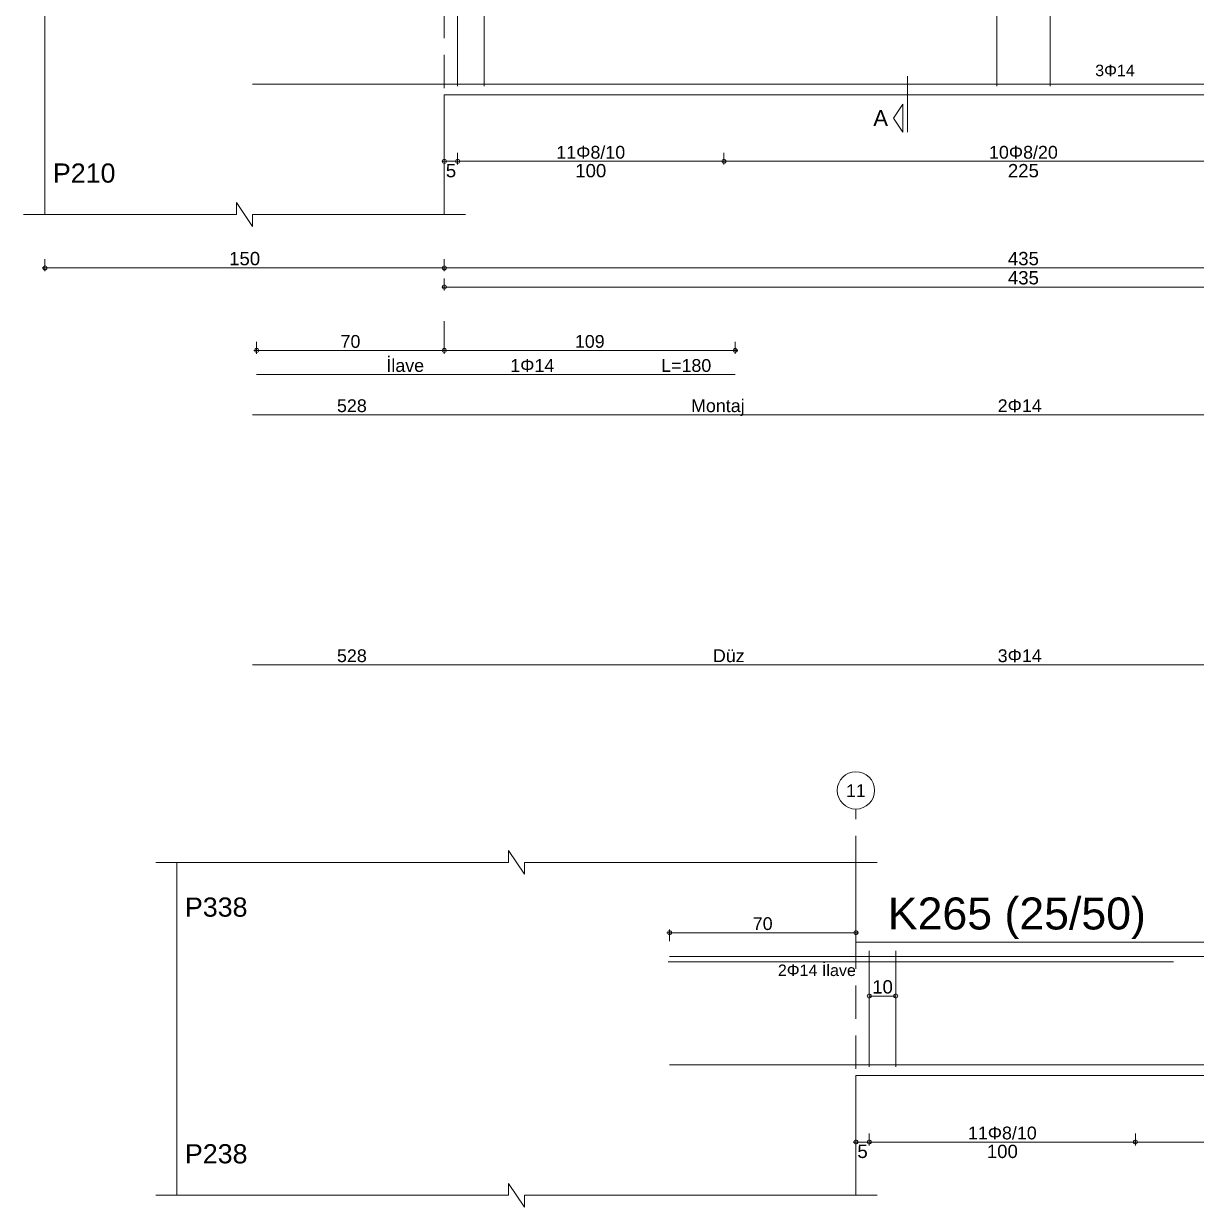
# Model space of a CAD drawing. Header units: millimetres. Extents: x 2232 to 85269, y -3593 to 5869.
# Drawn here: x 43750 to 44411, y -1187 to -521 of the extents above; entities that cross this region are included whole.
import ezdxf

# ---------------------------------------------------------------- set-up
doc = ezdxf.new("R2010")
doc.units = ezdxf.units.MM
doc.linetypes.add('DASHDOT2', pattern=[12.7, 6.35, -3.175, 0, -3.175])
doc.linetypes.add('DASHED4', pattern=[18.75, 12.5, -6.25])
doc.layers.add('aks', color=251, linetype='DASHDOT2', lineweight=35)
for name, color, linetype in [('Donatı Topl. Uzun. Yazısı', 7, 'Continuous'), ('Donatı Uz. Yazısı', 7, 'Continuous'), ('Donatı Yazısı', 7, 'Continuous'), ('Donatı Çizgisi', 7, 'Continuous'), ('Kiriş', 7, 'Continuous'), ('Standart', 7, 'Continuous'), ('Ölçülendirme', 7, 'Continuous')]:
    doc.layers.add(name, color=color, linetype=linetype)
doc.styles.add('arial_1_18', font='arial.ttf', dxfattribs={"height": 0.2})

# ---------------------------------------------------------------- blocks, each defined once
blk = doc.blocks.new('IDE792Entity7466')
at = {"layer": 'aks', "color": 30, "linetype": 'DASHED4', "lineweight": 5}
for points in [[(7940.63, 2016.8), (7940.63, 2151.8)], [(7940.63, 1955.8), (7940.63, 1966.8)]]:
    blk.add_lwpolyline(points, dxfattribs=at)
at = {"layer": 'Donatı Çizgisi', "color": 5, "linetype": 'Continuous', "lineweight": 5}
for points in [[(7945.63, 2055), (7945.63, 2098.6)], [(7955.63, 2055), (7955.63, 2098.6)], [(8148.13, 2055), (8148.13, 2098.6)], [(8168.13, 2055), (8168.13, 2098.6)], [(7868.63, 2055.8), (8396.63, 2055.8)], [(7870.13, 1946.8), (8049.88, 1946.8)], [(7868.63, 1931.7), (8396.63, 1931.7)], [(7868.63, 1837.85), (8396.63, 1837.85)]]:
    blk.add_lwpolyline(points, dxfattribs=at)
at = {"layer": 'Kiriş', "color": 1, "linetype": 'Continuous', "lineweight": 5}
for points in [[(7790.63, 2006.8), (7790.63, 2131.8)], [(7940.63, 2051.8), (8375.63, 2051.8)], [(7940.63, 2006.8), (7940.63, 2051.8)], [(7868.63, 2002.3), (7862.63, 2011.3)], [(7862.63, 2006.8), (7862.63, 2011.3)], [(7782.63, 2006.8), (7862.63, 2006.8)], [(7868.63, 2006.8), (7948.63, 2006.8)], [(7868.63, 2002.3), (7868.63, 2006.8)]]:
    blk.add_lwpolyline(points, dxfattribs=at)
at = {"layer": 'Ölçülendirme', "color": 1, "linetype": 'Continuous', "lineweight": 5}
for points in [[(8114.63, 2037.8), (8114.63, 2058.8)], [(8109.38, 2043.05), (8112.88, 2048.3)], [(8112.88, 2037.8), (8112.88, 2048.3)], [(8112.88, 2037.8), (8109.38, 2043.05)], [(7939.63, 2026.8), (8376.63, 2026.8)], [(7940.63, 2025.55), (7940.63, 2030.05)], [(7945.63, 2025.55), (7945.63, 2030.05)], [(8045.63, 2025.55), (8045.63, 2030.05)], [(7789.63, 1986.8), (8401.63, 1986.8)], [(7790.63, 1985.55), (7790.63, 1990.05)], [(7940.63, 1985.55), (7940.63, 1990.05)], [(7940.63, 1978.35), (7940.63, 1982.85)], [(7939.63, 1979.6), (8376.63, 1979.6)], [(7869.13, 1955.8), (7941.63, 1955.8)], [(7870.13, 1954.55), (7870.13, 1959.05)], [(7939.63, 1955.8), (8050.88, 1955.8)], [(7940.63, 1954.55), (7940.63, 1959.05)], [(7940.63, 1954.55), (7940.63, 1959.05)], [(8049.88, 1954.55), (8049.88, 1959.05)]]:
    blk.add_lwpolyline(points, dxfattribs=at)
for centre in [(7940.63, 2026.8), (7945.63, 2026.8), (7945.63, 2026.8), (8045.63, 2026.8), (8045.63, 2026.8), (7790.63, 1986.8), (7940.63, 1986.8), (7940.63, 1986.8), (7940.63, 1979.6), (7870.13, 1955.8), (7940.63, 1955.8), (7940.63, 1955.8), (8049.88, 1955.8)]:
    blk.add_circle(centre, 0.75, dxfattribs=at)
at = {"layer": 'Donatı Topl. Uzun. Yazısı', "color": 1, "linetype": 'Continuous', "lineweight": 5, "style": 'arial_1_18'}
blk.add_text('L=180', height=4.8, dxfattribs=at).set_placement((8022.06, 1947.76))
at = {"layer": 'Donatı Uz. Yazısı', "color": 1, "linetype": 'Continuous', "lineweight": 5, "style": 'arial_1_18'}
for p in [(7900.31, 1932.66), (7900.31, 1838.81)]:
    blk.add_text('528', height=4.8, dxfattribs=at).set_placement(p)
at = {"layer": 'Donatı Yazısı', "color": 5, "linetype": 'Continuous', "lineweight": 5, "style": 'arial_1_18'}
blk.add_text('3Φ14', height=4.32, rotation=360, dxfattribs=at).set_placement((8185.09, 2058.76))
at = {"layer": 'Donatı Yazısı', "color": 1, "linetype": 'Continuous', "lineweight": 5, "style": 'arial_1_18'}
for s, p in [('İlave', (7918.87, 1947.76)), ('Montaj', (8033.3, 1932.66)), ('Düz', (8041.51, 1838.81))]:
    blk.add_text(s, height=4.8, dxfattribs=at).set_placement(p)
at = {"layer": 'Donatı Yazısı', "color": 5, "linetype": 'Continuous', "lineweight": 5, "style": 'arial_1_18'}
for s, p in [('1Φ14', (7965.4, 1947.76)), ('2Φ14', (8148.47, 1932.66)), ('3Φ14', (8148.47, 1838.81))]:
    blk.add_text(s, height=4.8, dxfattribs=at).set_placement(p)
at = {"layer": 'Kiriş', "color": 1, "linetype": 'Continuous', "lineweight": 5, "style": 'arial_1_18'}
blk.add_text('P210', height=7.2, dxfattribs=at).set_placement((7793.63, 2018.8))
at = {"layer": 'Ölçülendirme', "color": 1, "linetype": 'Continuous', "lineweight": 5, "style": 'arial_1_18'}
for s, height, p in [('A', 5.95, (8101.74, 2040.07)), ('5', 5, (7941.19, 2020.8)), ('100', 5, (7989.8, 2020.8)), ('225', 5, (8152.3, 2020.8)), ('150', 5, (7859.8, 1987.8)), ('435', 5, (8152.3, 1987.8)), ('435', 5, (8152.3, 1980.6))]:
    blk.add_text(s, height=height, dxfattribs=at).set_placement(p)
at = {"layer": 'Ölçülendirme', "color": 5, "linetype": 'Continuous', "lineweight": 5, "style": 'arial_1_18'}
for s, p in [('11Φ8/10', (7982.7, 2027.8)), ('10Φ8/20', (8145.2, 2027.8)), ('70', (7901.65, 1956.8)), ('109', (7989.66, 1956.8))]:
    blk.add_text(s, height=4.8, dxfattribs=at).set_placement(p)
blk = doc.blocks.new('IDE792Entity7499')
at = {"layer": 'aks', "color": 30, "linetype": 'DASHED4', "lineweight": 5}
blk.add_lwpolyline([(8095.21, 1648.65), (8095.21, 1783.65)], dxfattribs=at)
at = {"layer": 'aks', "color": 1, "linetype": 'Continuous', "lineweight": 5}
blk.add_circle((8095.21, 1790.65), 7, dxfattribs=at)
at = {"layer": 'Donatı Çizgisi', "color": 5, "linetype": 'Continuous', "lineweight": 5}
for points in [[(8100.21, 1686.85), (8100.21, 1730.45)], [(8110.21, 1686.85), (8110.21, 1730.45)], [(8024.71, 1726.25), (8214.46, 1726.25)], [(8025.21, 1728.25), (8640.21, 1728.25)], [(8025.21, 1687.65), (8640.21, 1687.65)]]:
    blk.add_lwpolyline(points, dxfattribs=at)
at = {"layer": 'Kiriş', "color": 1, "linetype": 'Continuous', "lineweight": 5}
for points in [[(7964.71, 1763.65), (7964.71, 1768.15)], [(7970.71, 1759.15), (7964.71, 1768.15)], [(7832.21, 1763.65), (7964.71, 1763.65)], [(7840.21, 1638.65), (7840.21, 1763.65)], [(7970.71, 1759.15), (7970.71, 1763.65)], [(7970.71, 1763.65), (8103.21, 1763.65)], [(8095.21, 1733.65), (8095.21, 1763.65)], [(8095.21, 1733.65), (8570.21, 1733.65)], [(8095.21, 1683.65), (8570.21, 1683.65)], [(8095.21, 1638.65), (8095.21, 1683.65)], [(7970.71, 1634.15), (7964.71, 1643.15)], [(7964.71, 1638.65), (7964.71, 1643.15)], [(7832.21, 1638.65), (7964.71, 1638.65)], [(7970.71, 1638.65), (8103.21, 1638.65)], [(7970.71, 1634.15), (7970.71, 1638.65)]]:
    blk.add_lwpolyline(points, dxfattribs=at)
at = {"layer": 'Ölçülendirme', "color": 1, "linetype": 'Continuous', "lineweight": 5}
for points in [[(8025.21, 1734), (8025.21, 1738.5)], [(8095.21, 1734), (8095.21, 1738.5)], [(8024.21, 1737.25), (8096.21, 1737.25)], [(8100.21, 1713.45), (8110.21, 1713.45)], [(8095.21, 1657.4), (8095.21, 1661.9)], [(8100.21, 1657.4), (8100.21, 1661.9)], [(8200.21, 1657.4), (8200.21, 1661.9)], [(8094.21, 1658.65), (8571.21, 1658.65)]]:
    blk.add_lwpolyline(points, dxfattribs=at)
for centre in [(8025.21, 1737.25), (8095.21, 1737.25), (8100.21, 1713.45), (8110.21, 1713.45), (8095.21, 1658.65), (8100.21, 1658.65), (8100.21, 1658.65), (8200.21, 1658.65), (8200.21, 1658.65)]:
    blk.add_circle(centre, 0.75, dxfattribs=at)
at = {"layer": 'aks', "color": 1, "linetype": 'Continuous', "lineweight": 5, "style": 'arial_1_18'}
blk.add_text('11', height=4.725, dxfattribs=at).set_placement((8091.54, 1788.21))
at = {"layer": 'Donatı Yazısı', "color": 5, "linetype": 'Continuous', "lineweight": 5, "style": 'arial_1_18'}
blk.add_text('2Φ14 İlave', height=4.32, dxfattribs=at).set_placement((8065.9, 1720.97))
at = {"layer": 'Kiriş', "color": 1, "linetype": 'Continuous', "lineweight": 5, "style": 'arial_1_18'}
for s, height, p in [('K265 (25/50)', 12, (8107.21, 1738.45)), ('P338', 7.2, (7843.21, 1743.25)), ('P238', 7.2, (7843.21, 1650.65))]:
    blk.add_text(s, height=height, dxfattribs=at).set_placement(p)
at = {"layer": 'Ölçülendirme', "color": 1, "linetype": 'Continuous', "lineweight": 5, "style": 'arial_1_18'}
for s, height, p in [('70', 4.8, (8056.48, 1738.25)), ('5', 5, (8095.77, 1652.65)), ('100', 5, (8144.39, 1652.65))]:
    blk.add_text(s, height=height, dxfattribs=at).set_placement(p)
blk.add_text('10', height=5, rotation=360, dxfattribs=at).set_placement((8101.33, 1714.41))
at = {"layer": 'Ölçülendirme', "color": 5, "linetype": 'Continuous', "lineweight": 5, "style": 'arial_1_18'}
blk.add_text('11Φ8/10', height=4.8, dxfattribs=at).set_placement((8137.28, 1659.65))

msp = doc.modelspace()

# ---------------------------------------------------------------- block references
at = {"layer": 'Standart', "xscale": 1.5, "yscale": 1.5, "zscale": 1.5}
for name in ['IDE792Entity7466', 'IDE792Entity7499']:
    msp.add_blockref(name, (32076.33, -3638.52), dxfattribs=at)

doc.saveas('drawing.dxf')
